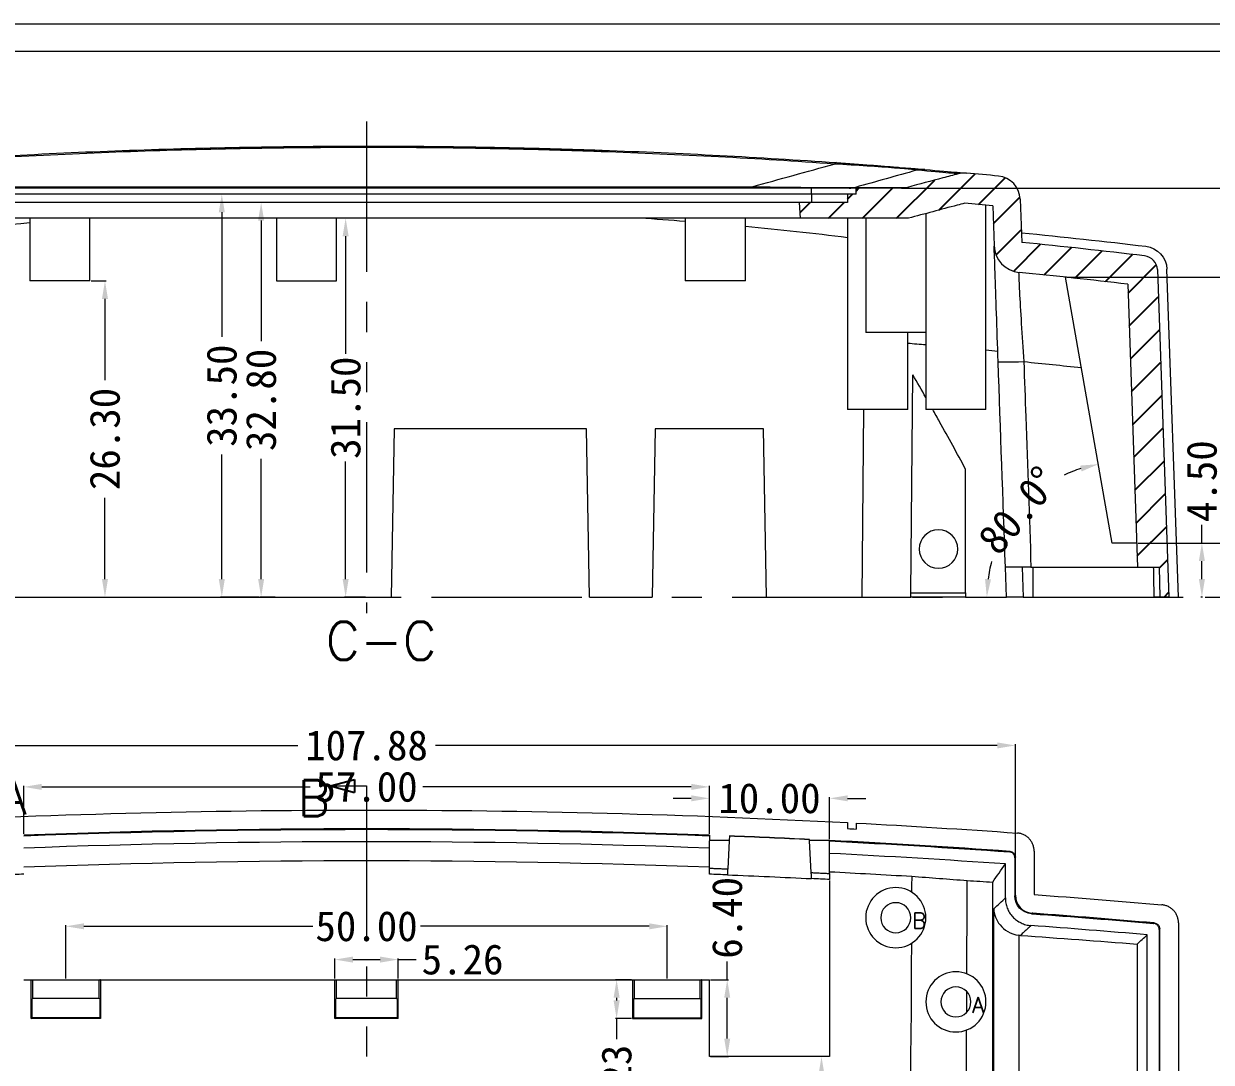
# Model space of a CAD drawing. Extents: x 28 to 864, y 245 to 592.
# Drawn here: x 326.6 to 425.4, y 505.5 to 591.8 of the extents above; entities that cross this region are included whole.
import ezdxf

# ---------------------------------------------------------------- set-up
doc = ezdxf.new("R2010")
doc.units = 0
doc.header["$MEASUREMENT"] = 0
doc.linetypes.add('PHANTOM', pattern=[2.5, 1.25, -0.25, 0.25, -0.25, 0.25, -0.25])
doc.layers.add('10', color=7, linetype='Continuous')
doc.layers.add('TOP', color=7, linetype='Continuous')
doc.styles.add('blockfont', font='simplex.shx', dxfattribs={"bigfont": 'bigfont'})
doc.dimstyles.new('2', dxfattribs={"dimtxt": 2.5, "dimasz": 1.5, "dimexe": 0.1, "dimexo": 0.1, "dimgap": 0.1, "dimtad": 0, "dimzin": 0, "dimdsep": 46, "dimtxsty": 'Standard', "dimcen": 0, "dimclrd": 4, "dimclre": 4, "dimclrt": 3, "dimadec": 1, "dimazin": 0, "dimtfac": 1, "dimtofl": 0, "dimtmove": 0, "dimatfit": 3, "dimfxl": 0.18, "dimtolj": 1, "dimtzin": 0, "dimlwd": 9, "dimlwe": 9, "dimarcsym": 0})

# ---------------------------------------------------------------- blocks, each defined once
blk = doc.blocks.new('HATCH5')
at = {"color": 200, "linetype": 'Continuous'}
for p, q in [((307.527, 572.731), (310.549, 575.75)), ((310.898, 573.272), (313.302, 575.673)), ((409.478, 572.808), (412.494, 575.821)), ((313.49, 573.034), (315.533, 575.075)), ((315.722, 572.436), (317.921, 574.634)), ((318.249, 572.134), (320.751, 574.634)), ((402.606, 574.424), (402.817, 574.634)), ((403.144, 572.134), (405.647, 574.634)), ((405.974, 572.134), (409.152, 575.309)), ((412.784, 573.284), (415.004, 575.501)), ((401.906, 573.725), (402.316, 574.134)), ((414.02, 571.692), (416.236, 573.905)), ((321.079, 572.134), (322.38, 573.434)), ((323.908, 572.134), (325.21, 573.434)), ((397.95, 572.599), (398.786, 573.434)), ((400.314, 572.134), (401.615, 573.434)), ((306.884, 569.262), (309.809, 572.184)), ((414.242, 569.086), (416.34, 571.181)), ((415.709, 567.725), (417.953, 569.966)), ((418.237, 567.423), (420.513, 569.697)), ((296.127, 566.997), (298.266, 569.133)), ((298.617, 566.657), (301.459, 569.496)), ((306.98, 566.53), (309.591, 569.139)), ((420.796, 567.152), (423.063, 569.417)), ((423.343, 566.87), (425.602, 569.127)), ((425.221, 565.919), (427.569, 568.265)), ((300.449, 565.661), (301.664, 566.874)), ((296.025, 564.068), (298.617, 566.657)), ((307.311, 564.034), (308.135, 564.858)), ((425.317, 563.187), (427.734, 565.602)), ((295.923, 561.139), (298.515, 563.728)), ((425.412, 560.456), (427.829, 562.871)), ((295.821, 558.209), (298.412, 560.799)), ((425.507, 557.724), (427.925, 560.139)), ((295.718, 555.28), (298.31, 557.869)), ((425.603, 554.992), (428.02, 557.407)), ((295.616, 552.351), (298.208, 554.94)), ((425.698, 552.261), (428.115, 554.675)), ((295.514, 549.422), (298.106, 552.011)), ((425.794, 549.529), (428.211, 551.944)), ((295.411, 546.493), (298.003, 549.082)), ((425.889, 546.797), (428.306, 549.212)), ((295.309, 543.563), (297.901, 546.153)), ((425.984, 544.065), (428.402, 546.48)), ((297.709, 543.134), (297.799, 543.223)), ((427.805, 543.057), (428.497, 543.749)), ((295.207, 540.634), (295.978, 541.405)), ((428.209, 540.634), (428.592, 541.017))]:
    blk.add_line(p, q, dxfattribs=at)
blk = doc.blocks.new('ASSORTED_DRAFT4')
at = {"color": 13}
for p, q in [((358.906, 528.454, 358.906), (360.906, 528.99)), ((358.906, 528.454, 358.906), (360.906, 527.918)), ((360.906, 528.99), (360.906, 527.918))]:
    blk.add_line(p, q, dxfattribs=at)
blk = doc.blocks.new('*D174')
at = {"color": 4, "linetype": 'Continuous', "lineweight": 9}
for p, q in [((352.505, 512.453), (352.505, 514.122)), ((354.005, 514.022), (356.267, 514.022)), ((357.767, 512.453), (357.767, 514.122)), ((357.767, 514.022), (359.267, 514.022))]:
    blk.add_line(p, q, dxfattribs=at)
for points in [[(354.005, 514.272), (354.005, 513.772), (352.505, 514.022)], [(356.267, 514.272), (356.267, 513.772), (357.767, 514.022)]]:
    blk.add_solid(points, dxfattribs=at)
at = {"layer": 'Defpoints', "color": 0, "linetype": 'Continuous', "lineweight": 9}
for p in [(357.767, 514.022), (352.505, 512.353), (357.767, 512.353)]:
    blk.add_point(p, dxfattribs=at)
at = {"color": 3, "linetype": 'Continuous', "lineweight": 9, "insert": (363.117, 514.022), "char_height": 2.5, "attachment_point": 5}
blk.add_mtext('\\A1;5.26', dxfattribs=at)
blk = doc.blocks.new('*D175')
at = {"color": 4, "linetype": 'Continuous', "lineweight": 9}
for p, q in [((330.136, 512.453), (330.136, 516.888)), ((331.636, 516.788), (350.661, 516.788)), ((378.636, 516.788), (359.611, 516.788)), ((380.136, 512.453), (380.136, 516.888))]:
    blk.add_line(p, q, dxfattribs=at)
for points in [[(331.636, 517.038), (331.636, 516.538), (330.136, 516.788)], [(378.636, 517.038), (378.636, 516.538), (380.136, 516.788)]]:
    blk.add_solid(points, dxfattribs=at)
at = {"layer": 'Defpoints', "color": 0, "linetype": 'Continuous', "lineweight": 9}
for p in [(380.136, 516.788), (330.136, 512.353), (380.136, 512.353)]:
    blk.add_point(p, dxfattribs=at)
at = {"color": 3, "linetype": 'Continuous', "lineweight": 9, "insert": (355.136, 516.788), "char_height": 2.5, "attachment_point": 5}
blk.add_mtext('\\A1;50.00', dxfattribs=at)
blk = doc.blocks.new('*D176')
at = {"color": 4, "linetype": 'Continuous', "lineweight": 9}
for p, q in [((326.636, 524.464), (326.636, 528.479)), ((328.136, 528.379), (350.452, 528.379)), ((382.136, 528.379), (359.819, 528.379)), ((383.636, 524.464), (383.636, 528.479))]:
    blk.add_line(p, q, dxfattribs=at)
for points in [[(328.136, 528.629), (328.136, 528.129), (326.636, 528.379)], [(382.136, 528.629), (382.136, 528.129), (383.636, 528.379)]]:
    blk.add_solid(points, dxfattribs=at)
at = {"layer": 'Defpoints', "color": 0, "linetype": 'Continuous', "lineweight": 9}
for p in [(383.636, 528.379), (326.636, 524.364), (383.636, 524.364)]:
    blk.add_point(p, dxfattribs=at)
at = {"color": 3, "linetype": 'Continuous', "lineweight": 9, "insert": (355.136, 528.379), "char_height": 2.5, "attachment_point": 5}
blk.add_mtext('\\A1;57.00', dxfattribs=at)
blk = doc.blocks.new('*D177')
at = {"color": 4, "linetype": 'Continuous', "lineweight": 9}
for p, q in [((382.136, 527.427), (380.636, 527.427)), ((383.636, 524.464), (383.636, 527.527)), ((393.636, 524.025), (393.636, 527.527)), ((395.136, 527.427), (396.636, 527.427))]:
    blk.add_line(p, q, dxfattribs=at)
for points in [[(382.136, 527.677), (382.136, 527.177), (383.636, 527.427)], [(395.136, 527.677), (395.136, 527.177), (393.636, 527.427)]]:
    blk.add_solid(points, dxfattribs=at)
at = {"layer": 'Defpoints', "color": 0, "linetype": 'Continuous', "lineweight": 9}
for p in [(393.636, 527.427), (383.636, 524.364), (393.636, 523.925)]:
    blk.add_point(p, dxfattribs=at)
at = {"color": 3, "linetype": 'Continuous', "lineweight": 9, "insert": (388.636, 527.427), "char_height": 2.5, "attachment_point": 5}
blk.add_mtext('\\A1;10.00', dxfattribs=at)
blk = doc.blocks.new('*D178')
at = {"color": 4, "linetype": 'Continuous', "lineweight": 9}
for p, q in [((301.194, 522.624), (301.194, 531.923)), ((302.694, 531.823), (349.411, 531.823)), ((407.577, 531.823), (360.861, 531.823)), ((409.077, 522.624), (409.077, 531.923))]:
    blk.add_line(p, q, dxfattribs=at)
for points in [[(302.694, 532.073), (302.694, 531.573), (301.194, 531.823)], [(407.577, 532.073), (407.577, 531.573), (409.077, 531.823)]]:
    blk.add_solid(points, dxfattribs=at)
at = {"layer": 'Defpoints', "color": 0, "linetype": 'Continuous', "lineweight": 9}
for p in [(409.077, 531.823), (301.194, 522.524), (409.077, 522.524)]:
    blk.add_point(p, dxfattribs=at)
at = {"color": 3, "linetype": 'Continuous', "lineweight": 9, "insert": (355.136, 531.823), "char_height": 2.5, "attachment_point": 5}
blk.add_mtext('\\A1;107.88', dxfattribs=at)
blk = doc.blocks.new('*D194')
at = {"color": 4, "linetype": 'Continuous', "lineweight": 9}
for p, q in [((393.536, 505.954), (392.859, 505.954)), ((392.959, 504.454), (392.959, 474.721)), ((392.959, 436.454), (392.959, 466.187)), ((393.536, 434.954), (392.859, 434.954))]:
    blk.add_line(p, q, dxfattribs=at)
for points in [[(392.709, 504.454), (393.209, 504.454), (392.959, 505.954)], [(392.709, 436.454), (393.209, 436.454), (392.959, 434.954)]]:
    blk.add_solid(points, dxfattribs=at)
at = {"layer": 'Defpoints', "color": 0, "linetype": 'Continuous', "lineweight": 9}
for p in [(393.636, 505.954), (392.959, 434.954), (393.636, 434.954)]:
    blk.add_point(p, dxfattribs=at)
at = {"color": 3, "linetype": 'Continuous', "lineweight": 9, "insert": (392.959, 470.454), "char_height": 2.5, "attachment_point": 5, "rotation": 90}
blk.add_mtext('\\A1;71.00', dxfattribs=at)
blk = doc.blocks.new('*D195')
at = {"color": 4, "linetype": 'Continuous', "lineweight": 9}
for p, q in [((385.124, 512.353), (385.124, 513.853)), ((383.736, 512.353), (385.224, 512.353)), ((385.124, 507.454), (385.124, 510.853)), ((383.736, 505.954), (385.224, 505.954))]:
    blk.add_line(p, q, dxfattribs=at)
for points in [[(384.874, 510.853), (385.374, 510.853), (385.124, 512.353)], [(384.874, 507.454), (385.374, 507.454), (385.124, 505.954)]]:
    blk.add_solid(points, dxfattribs=at)
at = {"layer": 'Defpoints', "color": 0, "linetype": 'Continuous', "lineweight": 9}
for p in [(383.636, 512.353), (385.124, 512.353), (383.636, 505.954)]:
    blk.add_point(p, dxfattribs=at)
at = {"color": 3, "linetype": 'Continuous', "lineweight": 9, "insert": (385.124, 517.495), "char_height": 2.5, "attachment_point": 5, "rotation": 90}
blk.add_mtext('\\A1;6.40', dxfattribs=at)
blk = doc.blocks.new('*D196')
at = {"color": 4, "linetype": 'Continuous', "lineweight": 9}
for p, q in [((377.155, 512.353), (375.826, 512.353)), ((375.926, 510.853), (375.926, 510.622)), ((377.155, 509.122), (375.826, 509.122)), ((375.926, 509.122), (375.926, 507.397))]:
    blk.add_line(p, q, dxfattribs=at)
for points in [[(375.676, 510.853), (376.176, 510.853), (375.926, 512.353)], [(375.676, 510.622), (376.176, 510.622), (375.926, 509.122)]]:
    blk.add_solid(points, dxfattribs=at)
at = {"layer": 'Defpoints', "color": 0, "linetype": 'Continuous', "lineweight": 9}
for p in [(377.255, 512.353), (375.926, 509.122), (377.255, 509.122)]:
    blk.add_point(p, dxfattribs=at)
at = {"color": 3, "linetype": 'Continuous', "lineweight": 9, "insert": (375.926, 503.547), "char_height": 2.5, "attachment_point": 5, "rotation": 90}
blk.add_mtext('\\A1;3.23', dxfattribs=at)
blk = doc.blocks.new('*D234')
at = {"color": 4, "linetype": 'Continuous', "lineweight": 9}
for p, q in [((332.236, 570.452), (333.487, 570.452)), ((333.387, 568.952), (333.387, 562.194)), ((333.387, 545.652), (333.387, 552.411)), ((332.236, 544.152), (333.487, 544.152))]:
    blk.add_line(p, q, dxfattribs=at)
for points in [[(333.137, 568.952), (333.637, 568.952), (333.387, 570.452)], [(333.137, 545.652), (333.637, 545.652), (333.387, 544.152)]]:
    blk.add_solid(points, dxfattribs=at)
at = {"layer": 'Defpoints', "color": 0, "linetype": 'Continuous', "lineweight": 9}
for p in [(332.136, 570.452), (332.136, 544.152), (333.387, 544.152)]:
    blk.add_point(p, dxfattribs=at)
at = {"color": 3, "linetype": 'Continuous', "lineweight": 9, "insert": (333.387, 557.302), "char_height": 2.5, "attachment_point": 5, "rotation": 90}
blk.add_mtext('\\A1;26.30', dxfattribs=at)
blk = doc.blocks.new('*D235')
at = {"color": 4, "linetype": 'Continuous', "lineweight": 9}
for p, q in [((424.588, 548.652), (424.588, 550.152)), ((419.277, 548.652), (424.688, 548.652)), ((424.588, 545.652), (424.588, 547.152)), ((424.648, 544.152), (424.488, 544.152))]:
    blk.add_line(p, q, dxfattribs=at)
for points in [[(424.338, 547.152), (424.838, 547.152), (424.588, 548.652)], [(424.338, 545.652), (424.838, 545.652), (424.588, 544.152)]]:
    blk.add_solid(points, dxfattribs=at)
at = {"layer": 'Defpoints', "color": 0, "linetype": 'Continuous', "lineweight": 9}
for p in [(419.177, 548.652), (424.588, 548.652), (424.748, 544.152)]:
    blk.add_point(p, dxfattribs=at)
at = {"color": 3, "linetype": 'Continuous', "lineweight": 9, "insert": (424.588, 553.794), "char_height": 2.5, "attachment_point": 5, "rotation": 90}
blk.add_mtext('\\A1;4.50', dxfattribs=at)
blk = doc.blocks.new('*D236')
at = {"color": 4, "linetype": 'Continuous', "lineweight": 9}
for start, end in [(107.66313, 115.33727), (164.66273, 172.33687)]:
    blk.add_arc((417.929, 544.152), 11.224, start, end, dxfattribs=at)
for points in [[(414.464, 555.089), (414.583, 554.604), (415.98, 555.205)], [(407.055, 545.632), (406.556, 545.666), (406.706, 544.152)]]:
    blk.add_solid(points, dxfattribs=at)
at = {"layer": 'Defpoints', "color": 0, "linetype": 'Continuous', "lineweight": 9}
for p in [(413.238, 570.755), (411.227, 553.155), (417.136, 548.652), (285.523, 544.152), (424.748, 544.152)]:
    blk.add_point(p, dxfattribs=at)
at = {"color": 3, "linetype": 'Continuous', "lineweight": 9, "insert": (409.331, 551.367), "char_height": 2.5, "attachment_point": 5, "rotation": 50}
blk.add_mtext('\\A1;80.0°', dxfattribs=at)
blk = doc.blocks.new('*D237')
at = {"color": 4, "linetype": 'Continuous', "lineweight": 9}
for p, q in [((355.036, 575.652), (353.297, 575.652)), ((353.397, 574.152), (353.397, 564.377)), ((353.397, 545.652), (353.397, 555.427)), ((355.036, 544.152), (353.297, 544.152))]:
    blk.add_line(p, q, dxfattribs=at)
for points in [[(353.147, 574.152), (353.647, 574.152), (353.397, 575.652)], [(353.147, 545.652), (353.647, 545.652), (353.397, 544.152)]]:
    blk.add_solid(points, dxfattribs=at)
at = {"layer": 'Defpoints', "color": 0, "linetype": 'Continuous', "lineweight": 9}
for p in [(355.136, 575.652), (353.397, 544.152), (355.136, 544.152)]:
    blk.add_point(p, dxfattribs=at)
at = {"color": 3, "linetype": 'Continuous', "lineweight": 9, "insert": (353.397, 559.902), "char_height": 2.5, "attachment_point": 5, "rotation": 90}
blk.add_mtext('\\A1;31.50', dxfattribs=at)
blk = doc.blocks.new('*D238')
at = {"color": 4, "linetype": 'Continuous', "lineweight": 9}
for p, q in [((347.536, 576.952), (346.272, 576.952)), ((346.372, 575.452), (346.372, 565.444)), ((346.372, 545.652), (346.372, 555.661)), ((347.536, 544.152), (346.272, 544.152))]:
    blk.add_line(p, q, dxfattribs=at)
for points in [[(346.122, 575.452), (346.622, 575.452), (346.372, 576.952)], [(346.122, 545.652), (346.622, 545.652), (346.372, 544.152)]]:
    blk.add_solid(points, dxfattribs=at)
at = {"layer": 'Defpoints', "color": 0, "linetype": 'Continuous', "lineweight": 9}
for p in [(347.636, 576.952), (346.372, 544.152), (347.636, 544.152)]:
    blk.add_point(p, dxfattribs=at)
at = {"color": 3, "linetype": 'Continuous', "lineweight": 9, "insert": (346.372, 560.552), "char_height": 2.5, "attachment_point": 5, "rotation": 90}
blk.add_mtext('\\A1;32.80', dxfattribs=at)
blk = doc.blocks.new('*D239')
at = {"color": 4, "linetype": 'Continuous', "lineweight": 9}
for p, q in [((346.272, 577.652), (343.001, 577.652)), ((343.101, 576.152), (343.101, 565.794)), ((343.101, 545.652), (343.101, 556.011)), ((346.172, 544.152), (343.001, 544.152))]:
    blk.add_line(p, q, dxfattribs=at)
for points in [[(342.851, 576.152), (343.351, 576.152), (343.101, 577.652)], [(342.851, 545.652), (343.351, 545.652), (343.101, 544.152)]]:
    blk.add_solid(points, dxfattribs=at)
at = {"layer": 'Defpoints', "color": 0, "linetype": 'Continuous', "lineweight": 9}
for p in [(346.372, 577.652), (343.101, 544.152), (346.272, 544.152)]:
    blk.add_point(p, dxfattribs=at)
at = {"color": 3, "linetype": 'Continuous', "lineweight": 9, "insert": (343.101, 560.902), "char_height": 2.5, "attachment_point": 5, "rotation": 90}
blk.add_mtext('\\A1;33.50', dxfattribs=at)
blk = doc.blocks.new('*D240')
at = {"color": 4, "linetype": 'Continuous', "lineweight": 9}
for p, q in [((399.7, 578.152), (430.353, 578.152)), ((430.253, 576.652), (430.253, 565.836)), ((430.253, 545.652), (430.253, 556.469)), ((424.848, 544.152), (430.353, 544.152))]:
    blk.add_line(p, q, dxfattribs=at)
for points in [[(430.003, 576.652), (430.503, 576.652), (430.253, 578.152)], [(430.003, 545.652), (430.503, 545.652), (430.253, 544.152)]]:
    blk.add_solid(points, dxfattribs=at)
at = {"layer": 'Defpoints', "color": 0, "linetype": 'Continuous', "lineweight": 9}
for p in [(399.6, 578.152), (424.748, 544.152), (430.253, 544.152)]:
    blk.add_point(p, dxfattribs=at)
at = {"color": 3, "linetype": 'Continuous', "lineweight": 9, "insert": (430.253, 561.152), "char_height": 2.5, "attachment_point": 5, "rotation": 90}
blk.add_mtext('\\A1;34.00', dxfattribs=at)
blk = doc.blocks.new('*D241')
at = {"color": 4, "linetype": 'Continuous', "lineweight": 9}
for p, q in [((413.338, 570.755), (427.492, 570.755)), ((427.392, 569.255), (427.392, 564.178)), ((427.392, 550.152), (427.392, 555.228)), ((419.277, 548.652), (427.492, 548.652))]:
    blk.add_line(p, q, dxfattribs=at)
for points in [[(427.142, 569.255), (427.642, 569.255), (427.392, 570.755)], [(427.142, 550.152), (427.642, 550.152), (427.392, 548.652)]]:
    blk.add_solid(points, dxfattribs=at)
at = {"layer": 'Defpoints', "color": 0, "linetype": 'Continuous', "lineweight": 9}
for p in [(413.238, 570.755), (419.177, 548.652), (427.392, 548.652)]:
    blk.add_point(p, dxfattribs=at)
at = {"color": 3, "linetype": 'Continuous', "lineweight": 9, "insert": (427.392, 559.703), "char_height": 2.5, "attachment_point": 5, "rotation": 90}
blk.add_mtext('\\A1;22.10', dxfattribs=at)

msp = doc.modelspace()

# ---------------------------------------------------------------- linework, layer by layer
at = {"color": 7, "linetype": 'Continuous', "lineweight": 9}
for p, q in [((27.995, 591.82), (505.055, 591.82)), ((30.266, 589.549), (502.783, 589.549))]:
    msp.add_line(p, q, dxfattribs=at)
at = {"layer": '10', "color": 1, "linetype": 'PHANTOM', "lineweight": 9, "ltscale": 10}
for p, q in [((355.136, 583.695), (355.136, 542.813)), ((285.523, 544.152), (424.748, 544.152)), ((355.136, 528.454), (355.136, 341.208))]:
    msp.add_line(p, q, dxfattribs=at)
at = {"layer": '10', "color": 7, "linetype": 'Continuous', "lineweight": 9}
for p, q in [((392.136, 578.152), (318.136, 578.152)), ((392.136, 577.652), (318.136, 577.652)), ((323.067, 578.273), (387.205, 578.273)), ((395.836, 578.152), (392.136, 578.152)), ((392.136, 577.652), (392.136, 578.152)), ((395.136, 577.652), (392.136, 577.652)), ((392.136, 577.652), (392.136, 576.952)), ((395.836, 577.652), (395.136, 577.652)), ((395.136, 577.652), (395.136, 576.952)), ((395.785, 578.22), (400.117, 578.22)), ((395.836, 577.652), (395.836, 578.152)), ((399.6, 578.152), (395.836, 578.152)), ((391.136, 576.952), (319.136, 576.952)), ((391.204, 575.652), (391.136, 576.952)), ((395.136, 576.952), (391.136, 576.952)), ((406.636, 559.752), (406.636, 576.744)), ((407.198, 576.691), (407.314, 573.362)), ((409.48, 577.236), (409.606, 573.643)), ((391.204, 575.652), (319.068, 575.652)), ((327.136, 575.652), (327.136, 570.452)), ((332.136, 570.452), (332.136, 575.652)), ((347.636, 575.652), (347.636, 570.452)), ((352.636, 570.452), (352.636, 575.652)), ((381.636, 575.652), (381.636, 570.452)), ((386.636, 570.452), (386.636, 575.652)), ((400.192, 575.652), (391.204, 575.652)), ((395.136, 575.652), (395.136, 559.752)), ((396.636, 575.652), (396.636, 566.152)), ((401.636, 576.039), (401.636, 559.752)), ((417.136, 548.652), (413.238, 570.755)), ((420.884, 571.378), (421.835, 544.152)), ((422.636, 544.152), (421.684, 571.406)), ((332.136, 570.452), (327.136, 570.452)), ((347.636, 570.452), (352.636, 570.452)), ((386.636, 570.452), (381.636, 570.452)), ((418.425, 570.175), (419.246, 546.652)), ((401.636, 566.152), (396.636, 566.152)), ((400.136, 559.752), (400.136, 566.152)), ((400.389, 544.502), (400.547, 562.635)), ((400.136, 559.752), (395.136, 559.752)), ((396.336, 544.152), (396.472, 559.752)), ((406.636, 559.752), (401.636, 559.752)), ((357.436, 558.152), (357.191, 544.152)), ((373.436, 558.152), (357.436, 558.152)), ((373.68, 544.152), (373.436, 558.152)), ((379.136, 558.152), (378.891, 544.152)), ((388.136, 558.152), (379.136, 558.152)), ((388.38, 544.152), (388.136, 558.152)), ((404.937, 544.502), (404.937, 554.791)), ((419.177, 548.652), (417.136, 548.652)), ((408.334, 544.152), (408.247, 546.652)), ((409.638, 546.652), (409.725, 544.152)), ((410.378, 546.652), (419.246, 546.652)), ((410.519, 546.652), (410.522, 544.152)), ((419.246, 546.652), (421.033, 546.652)), ((421.033, 546.652), (421.077, 544.152)), ((313.936, 544.152), (357.191, 544.152)), ((373.68, 544.152), (378.891, 544.152)), ((388.38, 544.152), (396.336, 544.152)), ((396.336, 544.152), (400.386, 544.152)), ((400.386, 544.152), (400.389, 544.502)), ((404.937, 544.152), (400.386, 544.152)), ((400.389, 544.502), (404.937, 544.502)), ((404.937, 544.502), (404.937, 544.152)), ((404.937, 544.152), (408.334, 544.152)), ((409.725, 544.152), (408.334, 544.152)), ((409.725, 544.152), (410.522, 544.152)), ((410.522, 544.152), (420.62, 544.152)), ((421.835, 544.152), (421.077, 544.152)), ((421.835, 544.152), (422.636, 544.152)), ((395.136, 525.409), (395.136, 524.908)), ((395.836, 525.372), (395.836, 524.871)), ((383.636, 524.364), (383.636, 523.925)), ((385.305, 524.3), (385.286, 523.925)), ((385.286, 523.925), (383.636, 523.925)), ((383.636, 521.62), (383.636, 523.905)), ((385.285, 523.905), (385.162, 521.563)), ((391.97, 523.925), (391.965, 524.008)), ((393.636, 523.925), (391.97, 523.925)), ((392.109, 521.255), (391.971, 523.905)), ((393.636, 521.181), (393.636, 523.925)), ((409.033, 522.483), (409.033, 519.332)), ((409.077, 519.372), (409.077, 522.524)), ((410.636, 523.045), (410.636, 519.427)), ((408.247, 519.143), (408.247, 521.97)), ((393.636, 520.603), (393.636, 505.954)), ((407.198, 360.893), (407.198, 520.464)), ((409.033, 519.332), (409.077, 519.372)), ((407.286, 493.604), (407.286, 518.249)), ((410.467, 517.877), (410.424, 517.836)), ((410.424, 517.836), (410.519, 517.829)), ((410.522, 517.873), (410.467, 517.877)), ((410.519, 517.829), (410.522, 517.873)), ((421.033, 516.528), (421.033, 353.38)), ((421.077, 353.34), (421.077, 516.568)), ((422.636, 517.081), (422.636, 492.104)), ((409.357, 516.043), (409.357, 493.604)), ((420.047, 493.604), (420.047, 516.082)), ((419.2, 515.305), (419.2, 503.748)), ((326.636, 512.353), (327.255, 512.353)), ((327.255, 509.122), (327.255, 512.353)), ((327.255, 512.353), (327.297, 512.353)), ((327.297, 512.353), (332.975, 512.353)), ((327.386, 510.795), (327.386, 512.353)), ((332.886, 512.353), (332.886, 510.795)), ((333.017, 512.353), (332.975, 512.353)), ((333.017, 512.353), (333.017, 509.122)), ((333.017, 512.353), (352.505, 512.353)), ((352.505, 509.122), (352.505, 512.353)), ((352.505, 512.353), (352.547, 512.353)), ((352.547, 512.353), (357.725, 512.353)), ((352.636, 510.795), (352.636, 512.353)), ((357.636, 510.795), (357.636, 512.353)), ((357.767, 512.353), (357.725, 512.353)), ((357.767, 509.122), (357.767, 512.353)), ((357.767, 512.353), (377.255, 512.353)), ((377.255, 512.353), (377.255, 509.122)), ((377.255, 512.353), (377.297, 512.353)), ((377.297, 512.353), (382.975, 512.353)), ((377.386, 512.353), (377.386, 510.795)), ((382.886, 510.795), (382.886, 512.353)), ((383.017, 512.353), (382.975, 512.353)), ((383.017, 509.122), (383.017, 512.353)), ((383.017, 512.353), (383.636, 512.353)), ((383.636, 505.954), (383.636, 512.353)), ((327.386, 510.795), (327.323, 510.753)), ((327.323, 509.19), (327.323, 510.753)), ((332.886, 510.795), (327.386, 510.795)), ((332.949, 510.753), (332.886, 510.795)), ((332.949, 510.753), (332.949, 509.19)), ((352.636, 510.795), (352.573, 510.753)), ((352.573, 509.19), (352.573, 510.753)), ((357.636, 510.795), (352.636, 510.795)), ((357.636, 510.795), (357.699, 510.753)), ((357.699, 509.19), (357.699, 510.753)), ((377.323, 510.753), (377.386, 510.795)), ((377.323, 510.753), (377.323, 509.19)), ((377.386, 510.795), (382.886, 510.795)), ((382.886, 510.795), (382.949, 510.753)), ((382.949, 509.19), (382.949, 510.753)), ((327.255, 509.122), (327.323, 509.19)), ((333.017, 509.122), (327.255, 509.122)), ((332.949, 509.19), (327.323, 509.19)), ((333.017, 509.122), (332.949, 509.19)), ((352.505, 509.122), (352.573, 509.19)), ((357.767, 509.122), (352.505, 509.122)), ((357.699, 509.19), (352.573, 509.19)), ((357.767, 509.122), (357.699, 509.19)), ((377.255, 509.122), (377.323, 509.19)), ((377.255, 509.122), (383.017, 509.122)), ((377.323, 509.19), (382.949, 509.19)), ((383.017, 509.122), (382.949, 509.19)), ((393.636, 505.954), (383.636, 505.954))]:
    msp.add_line(p, q, dxfattribs=at)
at = {"layer": '10', "color": 1, "linetype": 'Continuous', "lineweight": 9}
msp.add_line((352.136, 528.454), (355.136, 528.454), dxfattribs=at)
at = {"layer": '10', "color": 7, "linetype": 'Continuous', "lineweight": 9, "extrusion": (0, 0, -1)}
for centre, radius in [((-402.687, 548.152), 1.6), ((-399.136, 517.504), 2.5), ((-399.136, 517.504), 1.25)]:
    msp.add_circle(centre, radius, dxfattribs=at)
at = {"layer": '10', "color": 7, "linetype": 'Continuous', "lineweight": 9, "extrusion": (-6.70362e-16, -5.60665e-33, -1)}
for radius in [2.5, 1.25]:
    msp.add_circle((-404.136, 510.504), radius, dxfattribs=at)
at = {"layer": '10', "color": 7, "linetype": 'Continuous', "lineweight": 9}
for centre, radius, start, end in [((355.136, 27.322), 554.33, 84.56175, 84.83809), ((407.482, 577.166), 2, 2, 84.56175), ((355.136, 27.322), 551.83, 84.58639, 84.82886), ((355.136, 27.322), 549.03, 83.23326, 84.30623), ((409.613, 573.442), 2.3, 182, 264.30341), ((419.685, 571.336), 1.2, 2, 83.23326), ((355.136, 27.322), 546.53, 83.35012, 84.30341), ((355.136, -239.421), 764.316, 87.863046, 92.136954), ((355.136, -239.421), 764.316, 87.238064, 87.737791), ((355.136, -239.421), 763.241, 87.860033, 92.139967), ((355.136, -239.421), 764.316, 85.987953, 87.112686), ((355.136, -239.421), 763.241, 86.009758, 87.108613), ((355.136, -239.421), 759.316, 85.052589, 85.816997), ((355.136, -239.421), 758.286, 85.08933, 85.822204)]:
    msp.add_arc(centre, radius, start, end, dxfattribs=at)
at = {"layer": '10', "color": 7, "linetype": 'Continuous', "lineweight": 9, "extrusion": (0, 0, -1)}
for centre, radius, start, end in [((-355.136, 27.322), 549.83, 95.68251, 96.76674), ((-419.685, 571.336), 2, 96.76674, 178), ((-355.136, -239.421), 764.273, 87.862924, 92.137076), ((-355.136, -239.421), 765.374, 92.995757, 93.048232), ((-355.136, -239.421), 764.273, 92.887479, 94.008995), ((-355.136, -239.421), 761.679, 87.855711, 92.14438), ((-355.136, -239.421), 759.273, 94.183003, 94.944389)]:
    msp.add_arc(centre, radius, start, end, dxfattribs=at)
at = {"layer": '10', "color": 7, "linetype": 'Continuous', "lineweight": 9, "extrusion": (-6.70362e-16, -5.60665e-33, -1)}
for centre, radius, start, end in [((-355.136, -239.421), 765.875, 87.006203, 92.993797), ((-355.136, -239.421), 765.875, 93.046238, 94.051216), ((-355.136, -239.421), 761.721, 92.897161, 93.411128), ((1910.094, 526.454), 2310.559, 180.136483, 180.169277), ((-355.136, -239.421), 760.875, 94.183003, 94.986135), ((1910.094, 526.454), 2310.559, 180.274854, 181.772306)]:
    msp.add_arc(centre, radius, start, end, dxfattribs=at)
at = {"layer": '10', "color": 7, "linetype": 'Continuous', "lineweight": 9}
for centre, major_axis, ratio, start_param, end_param in [((394.061, 578.279), (-0.141, -1.995), 0.239147, 3.141593, 3.501039), ((401.39, 577.712), (-0.167, -1.993), 0.998783, 3.141593, 3.487101), ((387.175, 580.152), (0, -2), 0.04356, 0, 0.349066), ((395.268, 580.152), (0, -2), 0.998007, 0, 0.261799), ((409.949, 563.813), (-2.299, -0.08), 0.03245, 0, 1.497476), ((410.577, 519.373), (1.099, 1.022), 0.999716, 2.39284, 3.890346)]:
    msp.add_ellipse(centre, major_axis=major_axis, ratio=ratio, start_param=start_param, end_param=end_param, dxfattribs=at)
at = {"layer": '10', "color": 7, "linetype": 'Continuous', "lineweight": 9, "extrusion": (0, 0, -1)}
msp.add_ellipse((410.534, 519.332), major_axis=(1.099, 1.022), ratio=0.999716, start_param=2.39284, end_param=3.890346, dxfattribs=at)
at = {"layer": '10', "color": 7, "linetype": 'Continuous', "lineweight": 9}
for points, knots in [([(316.069, 580.274), (322.488, 580.727), (328.94, 581.071), (341.912, 581.532), (348.433, 581.65), (358.266, 581.653), (361.553, 581.625), (365.672, 581.553), (366.496, 581.536), (368.147, 581.5), (368.973, 581.48), (371.446, 581.415), (373.091, 581.364), (381.291, 581.074), (387.78, 580.728), (394.202, 580.274)], [0, 0, 0, 0, 0.25, 0.25, 0.5, 0.5, 0.625, 0.625, 0.65625, 0.65625, 0.6875, 0.6875, 0.75, 0.75, 1, 1, 1, 1]), ([(394.025, 580.158), (387.633, 580.61), (381.173, 580.955), (373.01, 581.244), (371.372, 581.295), (368.91, 581.36), (368.087, 581.38), (366.445, 581.416), (365.624, 581.432), (361.523, 581.504), (358.251, 581.532), (348.461, 581.53), (341.97, 581.412), (329.057, 580.952), (322.635, 580.61), (316.246, 580.158)], [0, 0, 0, 0, 0.25, 0.25, 0.3125, 0.3125, 0.34375, 0.34375, 0.375, 0.375, 0.5, 0.5, 0.75, 0.75, 1, 1, 1, 1]), ([(400.874, 579.644), (400.858, 579.656), (400.73, 579.676), (400.132, 579.738), (399.668, 579.779), (398.388, 579.878), (397.609, 579.934), (395.885, 580.047), (394.971, 580.104), (394.025, 580.158)], [0, 0, 0, 0, 0.25, 0.25, 0.5, 0.5, 0.75, 0.75, 1, 1, 1, 1]), ([(394.202, 580.274), (394.703, 580.238), (395.195, 580.203), (396.154, 580.133), (396.622, 580.098), (397.189, 580.055), (397.302, 580.046), (397.523, 580.029), (397.632, 580.021), (397.954, 579.996), (398.162, 579.98), (398.563, 579.948), (398.757, 579.933), (399.036, 579.911), (399.127, 579.904), (399.306, 579.89), (399.393, 579.883), (399.815, 579.849), (400.109, 579.825), (400.487, 579.794), (400.603, 579.784), (400.814, 579.767), (400.91, 579.759), (401.167, 579.738), (401.294, 579.727), (401.477, 579.712), (401.532, 579.707), (401.558, 579.705)], [0, 0, 0, 0, 0.125, 0.125, 0.25, 0.25, 0.28125, 0.28125, 0.3125, 0.3125, 0.375, 0.375, 0.4375, 0.4375, 0.46875, 0.46875, 0.5, 0.5, 0.625, 0.625, 0.6875, 0.6875, 0.75, 0.75, 0.875, 0.875, 1, 1, 1, 1]), ([(404.312, 579.344), (404.152, 579.358), (403.899, 579.381), (402.947, 579.466), (402.059, 579.544), (400.874, 579.644)], [0, 0, 0, 0, 0.365809, 0.365809, 1, 1, 1, 1]), ([(401.558, 579.705), (402.747, 579.605), (403.639, 579.526), (404.595, 579.441), (404.849, 579.419), (405.009, 579.404)], [0, 0, 0, 0, 0.63409, 0.63409, 1, 1, 1, 1]), ([(404.311, 579.344), (403.893, 579.232), (403.475, 579.12), (403.056, 579.008), (402.077, 578.745), (401.097, 578.483), (400.117, 578.22)], [0, 0, 0, 0, 0.299264, 0.299264, 0.299264, 1, 1, 1, 1]), ([(387.205, 578.273), (388.211, 578.259), (389.209, 578.246), (391.149, 578.224), (392.082, 578.215), (393.746, 578.203), (394.452, 578.2), (395.419, 578.205), (395.687, 578.211), (395.785, 578.22)], [0, 0, 0, 0, 0.25, 0.25, 0.5, 0.5, 0.75, 0.75, 1, 1, 1, 1]), ([(399.6, 578.152), (399.649, 578.152), (399.699, 578.154), (399.748, 578.158), (399.873, 578.167), (399.997, 578.188), (400.117, 578.22)], [0, 0, 0, 0, 0.282208, 0.282208, 0.282208, 1, 1, 1, 1]), ([(404.873, 576.906), (404.66, 576.849), (404.448, 576.792), (404.235, 576.735), (402.887, 576.374), (401.54, 576.013), (400.192, 575.652)], [0, 0, 0, 0, 0.13624, 0.13624, 0.13624, 1, 1, 1, 1]), ([(407.651, 563.733), (407.602, 565.123), (407.555, 566.477), (407.466, 569.009), (407.426, 570.162), (407.36, 572.066), (407.333, 572.816), (407.315, 573.336)], [0, 0, 0, 0, 0.335536, 0.335536, 0.671071, 0.671071, 1, 1, 1, 1]), ([(409.35, 571.155), (409.363, 570.756), (409.387, 570.218), (409.46, 568.8), (409.512, 567.89), (409.637, 565.893), (409.707, 564.826), (409.783, 563.733)], [0, 0, 0, 0, 0.302087, 0.302087, 0.651044, 0.651044, 1, 1, 1, 1]), ([(409.783, 563.733), (409.837, 562.201), (409.89, 560.669), (409.943, 559.138), (410.088, 554.976), (410.233, 550.814), (410.378, 546.652)], [0, 0, 0, 0, 0.269009, 0.269009, 0.269009, 1, 1, 1, 1]), ([(404.937, 554.791), (404.232, 556.107), (403.515, 557.419), (402.592, 559.07), (402.399, 559.414), (402.205, 559.757)], [0, 0, 0, 0, 0.791903, 0.791903, 1, 1, 1, 1]), ([(410.378, 546.652), (409.801, 546.652), (409.253, 546.652), (408.472, 546.652), (408.243, 546.652), (408.249, 546.652)], [0, 0, 0, 0, 0.5, 0.5, 1, 1, 1, 1]), ([(420.62, 544.152), (420.614, 544.485), (420.609, 544.819), (420.603, 545.152), (420.594, 545.652), (420.585, 546.152), (420.577, 546.652)], [0, 0, 0, 0, 0.399888, 0.399888, 0.399888, 1, 1, 1, 1]), ([(421.077, 544.152), (421.067, 544.152), (421.049, 544.152), (421.03, 544.152), (421.002, 544.152), (420.967, 544.152), (420.932, 544.152), (420.89, 544.152), (420.842, 544.152), (420.795, 544.152), (420.741, 544.152), (420.687, 544.152), (420.665, 544.152), (420.643, 544.152), (420.62, 544.152)], [0, 0, 0, 0, 0.227446, 0.227446, 0.454895, 0.454895, 0.454895, 0.682311, 0.682311, 0.682311, 0.909716, 0.909716, 0.909716, 1, 1, 1, 1]), ([(410.636, 523.045), (410.636, 523.139), (410.627, 523.232), (410.601, 523.37), (410.59, 523.415), (410.564, 523.505), (410.549, 523.55), (410.497, 523.681), (410.455, 523.765), (410.356, 523.923), (410.298, 523.998), (410.171, 524.135), (410.101, 524.197), (409.95, 524.308), (409.869, 524.357), (409.7, 524.438), (409.613, 524.47), (409.431, 524.518), (409.338, 524.534), (409.243, 524.54)], [0, 0, 0, 0, 0.125, 0.125, 0.1875, 0.1875, 0.25, 0.25, 0.375, 0.375, 0.5, 0.5, 0.625, 0.625, 0.75, 0.75, 0.875, 0.875, 1, 1, 1, 1]), ([(408.568, 522.982), (408.574, 522.987), (408.58, 522.993), (408.586, 522.998), (408.595, 523.006), (408.603, 523.014), (408.612, 523.022)], [0, 0, 0, 0, 0.399886, 0.399886, 0.399886, 1, 1, 1, 1]), ([(409.033, 522.483), (409.033, 522.515), (409.03, 522.546), (409.019, 522.607), (409.01, 522.637), (408.987, 522.695), (408.973, 522.723), (408.94, 522.776), (408.92, 522.801), (408.878, 522.847), (408.855, 522.867), (408.804, 522.904), (408.777, 522.921), (408.693, 522.961), (408.631, 522.977), (408.568, 522.982)], [0, 0, 0, 0, 0.125, 0.125, 0.25, 0.25, 0.375, 0.375, 0.5, 0.5, 0.625, 0.625, 0.75, 0.75, 1, 1, 1, 1]), ([(408.612, 523.022), (408.644, 523.02), (408.674, 523.015), (408.734, 522.999), (408.764, 522.988), (408.821, 522.961), (408.847, 522.945), (408.898, 522.909), (408.921, 522.888), (408.964, 522.842), (408.983, 522.817), (409.016, 522.764), (409.031, 522.736), (409.065, 522.649), (409.077, 522.587), (409.077, 522.524)], [0, 0, 0, 0, 0.125, 0.125, 0.25, 0.25, 0.375, 0.375, 0.5, 0.5, 0.625, 0.625, 0.75, 0.75, 1, 1, 1, 1]), ([(409.077, 522.524), (409.07, 522.517), (409.063, 522.51), (409.055, 522.503), (409.048, 522.497), (409.041, 522.49), (409.033, 522.483)], [0, 0, 0, 0, 0.49697, 0.49697, 0.49697, 1, 1, 1, 1]), ([(407.286, 518.249), (407.457, 518.408), (407.628, 518.567), (407.799, 518.726), (407.948, 518.865), (408.098, 519.004), (408.247, 519.143)], [0, 0, 0, 0, 0.533464, 0.533464, 0.533464, 1, 1, 1, 1]), ([(408.247, 519.143), (408.247, 518.998), (408.261, 518.856), (408.3, 518.645), (408.317, 518.576), (408.357, 518.438), (408.38, 518.369), (408.459, 518.168), (408.523, 518.041), (408.637, 517.859), (408.678, 517.8), (408.766, 517.686), (408.813, 517.631), (408.959, 517.473), (409.066, 517.378), (409.238, 517.251), (409.299, 517.21), (409.422, 517.136), (409.485, 517.102), (409.679, 517.009), (409.813, 516.96), (410.021, 516.904), (410.092, 516.888), (410.234, 516.864), (410.306, 516.856), (410.378, 516.85)], [0, 0, 0, 0, 0.125, 0.125, 0.1875, 0.1875, 0.25, 0.25, 0.375, 0.375, 0.4375, 0.4375, 0.5, 0.5, 0.625, 0.625, 0.6875, 0.6875, 0.75, 0.75, 0.875, 0.875, 0.9375, 0.9375, 1, 1, 1, 1]), ([(422.636, 517.081), (422.636, 517.175), (422.627, 517.267), (422.602, 517.403), (422.591, 517.448), (422.566, 517.537), (422.551, 517.581), (422.5, 517.711), (422.459, 517.794), (422.361, 517.951), (422.305, 518.026), (422.179, 518.162), (422.111, 518.224), (421.963, 518.335), (421.883, 518.385), (421.717, 518.467), (421.631, 518.5), (421.453, 518.55), (421.36, 518.567), (421.267, 518.575)], [0, 0, 0, 0, 0.125, 0.125, 0.1875, 0.1875, 0.25, 0.25, 0.375, 0.375, 0.5, 0.5, 0.625, 0.625, 0.75, 0.75, 0.875, 0.875, 1, 1, 1, 1]), ([(407.286, 518.249), (407.303, 517.783), (407.468, 517.309), (408.142, 516.49), (408.683, 516.13), (409.357, 516.043)], [0, 0, 0, 0, 0.5, 0.5, 1, 1, 1, 1]), ([(410.378, 516.85), (410.325, 516.801), (410.271, 516.751), (410.218, 516.701), (410.005, 516.502), (409.791, 516.303), (409.578, 516.104), (409.551, 516.079), (409.524, 516.054), (409.497, 516.029)], [0, 0, 0, 0, 0.181658, 0.181658, 0.181658, 0.908289, 0.908289, 0.908289, 1, 1, 1, 1]), ([(420.577, 517.026), (420.582, 517.032), (420.588, 517.037), (420.594, 517.042), (420.603, 517.05), (420.611, 517.058), (420.62, 517.066)], [0, 0, 0, 0, 0.399888, 0.399888, 0.399888, 1, 1, 1, 1]), ([(421.033, 516.528), (421.033, 516.591), (421.022, 516.652), (420.988, 516.739), (420.974, 516.766), (420.942, 516.818), (420.923, 516.843), (420.881, 516.889), (420.858, 516.91), (420.809, 516.947), (420.782, 516.963), (420.699, 517.004), (420.639, 517.021), (420.577, 517.026)], [0, 0, 0, 0, 0.25, 0.25, 0.375, 0.375, 0.5, 0.5, 0.625, 0.625, 0.75, 0.75, 1, 1, 1, 1]), ([(420.62, 517.066), (420.682, 517.061), (420.742, 517.044), (420.826, 517.003), (420.852, 516.987), (420.901, 516.95), (420.925, 516.929), (420.966, 516.884), (420.985, 516.859), (421.018, 516.807), (421.032, 516.779), (421.065, 516.692), (421.077, 516.631), (421.077, 516.568)], [0, 0, 0, 0, 0.25, 0.25, 0.375, 0.375, 0.5, 0.5, 0.625, 0.625, 0.75, 0.75, 1, 1, 1, 1]), ([(421.077, 516.568), (421.07, 516.562), (421.063, 516.555), (421.055, 516.548), (421.048, 516.542), (421.041, 516.535), (421.033, 516.528)], [0, 0, 0, 0, 0.497068, 0.497068, 0.497068, 1, 1, 1, 1])]:
    msp.add_open_spline(points, degree=3, knots=knots, dxfattribs=at)
for points, degree in [([(387.205, 578.273), (389.474, 578.9), (391.748, 579.528), (394.025, 580.158)], 3), ([(400.874, 579.644), (399.175, 579.169), (397.479, 578.694), (395.785, 578.22)], 3), ([(405.009, 579.404), (404.777, 579.425), (404.537, 579.404), (404.311, 579.344)], 3), ([(377.894, 575.681), (379.142, 575.599), (380.389, 575.51), (381.636, 575.413)], 3), ([(315.135, 574.063), (319.128, 574.553), (323.128, 574.958), (327.135, 575.286)], 3), ([(386.638, 574.984), (389.472, 574.717), (392.305, 574.411), (395.137, 574.063)], 3), ([(400.137, 565.269), (400.636, 565.228), (401.136, 565.187), (401.636, 565.145)], 3), ([(406.636, 564.704), (406.964, 564.674), (407.292, 564.643), (407.62, 564.612)], 3), ([(408.247, 546.652), (408.048, 552.346), (407.849, 558.039), (407.651, 563.733)], 3), ([(409.783, 563.733), (411.378, 563.574), (412.972, 563.408), (414.565, 563.235)], 3), ([(401.644, 560.742), (401.282, 561.374), (400.916, 562.005), (400.547, 562.635)], 3), ([(391.966, 523.993), (389.746, 524.1), (387.525, 524.198), (385.305, 524.285)], 3), ([(383.636, 521.62), (385.162, 521.561)], 1), ([(383.636, 521.12), (383.636, 521.62)], 1), ([(385.162, 521.561), (385.136, 521.063)], 1), ([(407.198, 520.464), (407.548, 520.966), (407.897, 521.468), (408.247, 521.97)], 3), ([(326.636, 521.12), (326.136, 521.102), (325.636, 521.082), (325.136, 521.063)], 3), ([(385.136, 521.063), (384.636, 521.082), (384.136, 521.102), (383.636, 521.12)], 3), ([(385.136, 521.063), (387.47, 520.971), (389.803, 520.868), (392.136, 520.754)], 3), ([(392.109, 521.255), (393.636, 521.18)], 1), ([(392.136, 520.754), (392.109, 521.255)], 1), ([(393.636, 520.68), (393.136, 520.705), (392.636, 520.73), (392.136, 520.754)], 3), ([(393.636, 521.18), (393.636, 520.68)], 1), ([(400.458, 520.95), (401.996, 520.837), (403.533, 520.719), (405.071, 520.596)], 3), ([(405.046, 512.832), (405.057, 515.42), (405.066, 518.008), (405.071, 520.596)], 3), ([(405.071, 520.596), (405.78, 520.553), (406.489, 520.509), (407.198, 520.464)], 3), ([(409.497, 516.029), (409.45, 516.032), (409.404, 516.037), (409.357, 516.043)], 3), ([(409.497, 516.029), (412.736, 515.807), (415.971, 515.566), (419.2, 515.305)], 3), ([(419.2, 515.305), (419.483, 515.564), (419.765, 515.823), (420.047, 516.082)], 3), ([(405.03, 509.631), (405.034, 510.21), (405.037, 510.789), (405.039, 511.368)], 3), ([(404.384, 460.992), (404.717, 476.714), (404.929, 492.439), (405.022, 508.167)], 3)]:
    msp.add_open_spline(points, degree=degree, dxfattribs=at)

# ---------------------------------------------------------------- block references
at = {"layer": '10', "color": 200, "linetype": 'Continuous', "lineweight": 9}
msp.add_blockref('HATCH5', (-6.771, 3.518), dxfattribs=at)
at = {"layer": 'TOP', "color": 1, "linetype": 'Continuous', "lineweight": 9}
msp.add_blockref('ASSORTED_DRAFT4', (-6.771, 0), dxfattribs=at)

# ---------------------------------------------------------------- texts
at = {"layer": 'TOP', "color": 1, "linetype": 'Continuous', "lineweight": 9, "line_spacing_factor": 0.903614, "style": 'blockfont'}
for s, insert, char_height, attachment_point in [('\\W01.000; \\H3.17;C-C\\H3.17;', (355.274, 538.934), 3.175, 8), ('\\W01.000;A', (324.567, 526.079), 3, 7), ('\\W01.000;B', (349.4, 525.944), 3, 7), ('B', (400.487, 516.608), 1.298, 7), ('\\W01.000;A', (405.487, 509.608), 1.298, 7)]:
    msp.add_mtext(s, dxfattribs=dict(at, insert=insert, char_height=char_height, attachment_point=attachment_point))

# ---------------------------------------------------------------- dimensions: what is measured, and where the dimension line sits
at = {"linetype": 'Continuous', "lineweight": 9}
for base, p1, p2, picture, middle in [((343.101, 544.152), (346.372, 577.652), (346.272, 544.152), '*D239', (343.101, 560.902)), ((346.372, 544.152), (347.636, 576.952), (347.636, 544.152), '*D238', (346.372, 560.552)), ((353.397, 544.152), (355.136, 575.652), (355.136, 544.152), '*D237', (353.397, 559.902)), ((427.392, 548.652), (413.238, 570.755), (419.177, 548.652), '*D241', (427.392, 559.703)), ((333.387, 544.152), (332.136, 570.452), (332.136, 544.152), '*D234', (333.387, 557.302)), ((424.588, 548.652), (424.748, 544.152), (419.177, 548.652), '*D235', (424.588, 553.794)), ((385.124, 512.353), (383.636, 505.954), (383.636, 512.353), '*D195', (385.124, 517.495))]:
    dim = msp.add_linear_dim(base=base, p1=p1, p2=p2, angle=90, dimstyle='2', dxfattribs=at)
    dim.commit()
    dim.dimension.update_dxf_attribs({"geometry": picture, "text_midpoint": middle})
for base, p1, p2, picture, middle in [((430.253, 544.152), (399.6, 578.152), (424.748, 544.152), '*D240', (430.253, 561.152)), ((375.926, 509.122), (377.255, 512.353), (377.255, 509.122), '*D196', (375.926, 503.547)), ((392.959, 434.954), (393.636, 505.954), (393.636, 434.954), '*D194', (392.959, 470.454))]:
    dim = msp.add_linear_dim(base=base, p1=p1, p2=p2, angle=90, dimstyle='2', dxfattribs=at)
    dim.commit()
    dim.dimension.update_dxf_attribs({"geometry": picture, "text_midpoint": middle, "dimtype": 160})
dim = msp.add_angular_dim_2l(base=(411.227, 553.155), line1=((285.523, 544.152), (424.748, 544.152)), line2=((417.136, 548.652), (413.238, 570.755)), dimstyle='2', dxfattribs=at)
dim.commit()
dim.dimension.update_dxf_attribs({"geometry": '*D236', "text_midpoint": (409.331, 551.367)})
dim = msp.add_linear_dim(base=(409.077, 531.823), p1=(301.194, 522.524), p2=(409.077, 522.524), dimstyle='2', dxfattribs=at)
dim.commit()
dim.dimension.update_dxf_attribs({"geometry": '*D178', "text_midpoint": (355.136, 531.823), "dimtype": 160})
for base, p1, p2, picture, middle in [((383.636, 528.379), (326.636, 524.364), (383.636, 524.364), '*D176', (355.136, 528.379)), ((393.636, 527.427), (383.636, 524.364), (393.636, 523.925), '*D177', (388.636, 527.427)), ((380.136, 516.788), (330.136, 512.353), (380.136, 512.353), '*D175', (355.136, 516.788)), ((357.767, 514.022), (352.505, 512.353), (357.767, 512.353), '*D174', (363.117, 514.022))]:
    dim = msp.add_linear_dim(base=base, p1=p1, p2=p2, dimstyle='2', dxfattribs=at)
    dim.commit()
    dim.dimension.update_dxf_attribs({"geometry": picture, "text_midpoint": middle})

doc.saveas('drawing.dxf')
